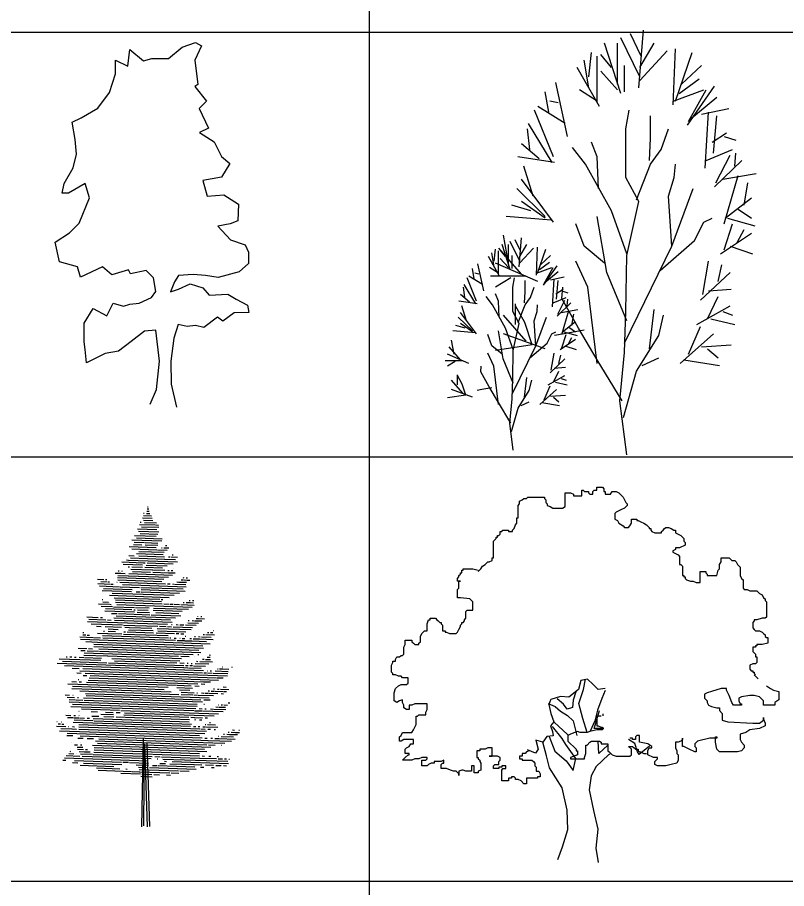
# Model space of a CAD drawing. Extents: x -72339 to 59654, y -38057 to 42097.
# Drawn here: x 42679 to 53545, y -6185 to 6126 of the extents above; entities that cross this region are included whole.
import ezdxf

# ---------------------------------------------------------------- set-up
doc = ezdxf.new("R2010")
doc.units = 0
doc.header["$MEASUREMENT"] = 0
doc.layers.get('0').update_dxf_attribs({"linetype": 'CONTINUOUS'})
doc.styles.add('DIM', font='txt')
doc.styles.get("Standard").update_dxf_attribs({"font": 'TXT', "bigfont": 'HZTXT'})

# ---------------------------------------------------------------- blocks, each defined once
blk = doc.blocks.new('903')
for p, q in [((164, 1681.5), (227.7, 1703.3)), ((255.6, 1687.4), (223.9, 1619.9)), ((227.7, 1703.3), (255.6, 1687.4)), ((-90.8, 1591), (-81.6, 1669.7)), ((-81.6, 1669.7), (-18, 1616.9)), ((99.8, 1627.6), (164, 1681.5)), ((-149.5, 1555.5), (-150, 1620)), ((-150, 1620), (-90.8, 1591)), ((-18, 1616.9), (21.2, 1627)), ((21.2, 1627), (99.8, 1627.6)), ((223.9, 1619.9), (238.4, 1505.1)), ((-178.3, 1466.8), (-149.5, 1555.5)), ((238.4, 1505.1), (224.4, 1495.2)), ((224.4, 1495.2), (278.3, 1426.8)), ((-232.5, 1393.4), (-178.3, 1466.8)), ((278.3, 1426.8), (244.9, 1391.5)), ((-310.7, 1347.8), (-232.5, 1393.4)), ((244.9, 1391.5), (289.1, 1299.2)), ((-354.1, 1327.8), (-310.7, 1347.8)), ((-339.4, 1245.1), (-354.1, 1327.8)), ((289.1, 1299.2), (245.8, 1279.2)), ((245.8, 1279.2), (314.9, 1234.8)), ((-333.3, 1176.4), (-339.4, 1245.1)), ((314.9, 1234.8), (349.1, 1166.3)), ((-348.2, 1111.7), (-333.3, 1176.4)), ((349.1, 1166.3), (388.7, 1132.9)), ((-391.1, 1038.3), (-348.2, 1111.7)), ((388.7, 1132.9), (349.9, 1068)), ((349.9, 1068), (261.6, 1053.3)), ((-400.6, 993.3), (-391.1, 1038.3)), ((-292.9, 1039.1), (-371.1, 993.5)), ((-272.7, 970.4), (-292.9, 1039.1)), ((261.6, 1053.3), (281.8, 979)), ((-371.1, 993.5), (-400.6, 993.3)), ((281.8, 979), (360.4, 985.2)), ((360.4, 985.2), (429.5, 940.8)), ((-320.9, 852.1), (-272.7, 970.4)), ((429.5, 940.8), (425.9, 862.2)), ((425.9, 862.2), (390.9, 847.9)), ((-365.5, 806.9), (-320.9, 852.1)), ((390.9, 847.9), (332.1, 837.6)), ((332.1, 837.6), (391.5, 773.5)), ((-433.9, 762.8), (-365.5, 806.9)), ((-413.5, 668.9), (-433.9, 762.8)), ((391.5, 773.5), (460.5, 750.1)), ((460.5, 750.1), (476.2, 715.2)), ((476.2, 715.2), (476.6, 661.8)), ((-329.1, 645.7), (-413.5, 668.9)), ((476.6, 661.8), (432, 622.2)), ((-314.7, 596.7), (-329.1, 645.7)), ((-211.2, 646.6), (-314.7, 596.7)), ((-167.4, 607.6), (-211.2, 646.6)), ((-88.9, 632.1), (-167.4, 607.6)), ((-78.9, 612.5), (-88.9, 632.1)), ((-4.7, 628.6), (-78.9, 612.5)), ((29.3, 593.7), (-4.7, 628.6)), ((432, 622.2), (334, 596.1)), ((39.6, 530.6), (29.3, 593.7)), ((127.7, 574.9), (109, 527.6)), ((147.2, 604.5), (127.7, 574.9)), ((215.9, 610.6), (147.2, 604.5)), ((274.9, 605.5), (215.9, 610.6)), ((334, 596.1), (274.9, 605.5)), ((109, 527.6), (147.7, 541.3)), ((147.7, 541.3), (202.2, 565.6)), ((202.2, 565.6), (261.3, 546.4)), ((261.3, 546.4), (291.1, 513)), ((-38.6, 475.3), (20.2, 501)), ((20.2, 501), (39.6, 530.6)), ((291.1, 513), (379.5, 517.9)), ((379.5, 517.9), (419, 494.3)), ((419, 494.3), (472.6, 465.2)), ((-189.7, 415.1), (-160.7, 474.3)), ((-160.7, 474.3), (-111.4, 460.7)), ((-111.4, 460.7), (-82, 470.7)), ((-82, 470.7), (-38.6, 475.3)), ((472.6, 465.2), (478.5, 430.2)), ((-297.5, 380.6), (-254.6, 449.7)), ((-254.6, 449.7), (-189.7, 415.1)), ((409.7, 429.6), (355.2, 389.9)), ((478.5, 430.2), (409.7, 429.6)), ((-296.9, 292.1), (-297.5, 380.6)), ((144.8, 374.2), (125.6, 309.5)), ((188.3, 364.7), (144.8, 374.2)), ((331.2, 409.4), (267, 359.7)), ((355.2, 389.9), (331.2, 409.4)), ((-12.3, 343.5), (-76.4, 293.9)), ((41.1, 348.1), (-12.3, 343.5)), ((57.7, 200.9), (41.1, 348.1)), ((227.6, 369.3), (188.3, 364.7)), ((267, 359.7), (227.6, 369.3)), ((-292.4, 257.1), (-296.9, 292.1)), ((-76.4, 293.9), (-135.1, 248.5)), ((125.6, 309.5), (111, 201.3)), ((-286.3, 193.9), (-292.4, 257.1)), ((-135.1, 248.5), (-198.2, 238.2)), ((-198.2, 238.2), (-286.3, 193.9)), ((43.3, 68.8), (57.7, 200.9)), ((111, 201.3), (111.9, 93.2)), ((111.9, 93.2), (138, -14.7)), ((14.3, -0.3), (43.3, 68.8))]:
    blk.add_line(p, q)
at = {"linetype": 'Continuous', "style": 'DIM', "flags": 1}
for tag in ['XVALUE', 'YVALUE']:
    blk.add_attdef(tag, (-78408.2, -66427.3), '', height=0.02, dxfattribs=at)
blk = doc.blocks.new('666')
for points in [[(-218, 3132), (-151, 3947)], [(-201, 3290), (-469, 3842)], [(-184, 3579), (-335, 3895)], [(-469, 3053), (-703, 3763)], [(-519, 3184), (-519, 3763)], [(-201, 3421), (0, 3763)], [(-921, 3290), (-887, 3632)], [(-803, 2921), (-803, 3579)], [(-603, 3421), (-753, 3605)], [(-201, 3237), (184, 3658)], [(268, 2895), (301, 3684)], [(301, 2947), (536, 3632)], [(-921, 3132), (-988, 3526)], [(-419, 3079), (-419, 3447)], [(385, 3184), (670, 3447)], [(-770, 2869), (-1088, 3421)], [(-519, 3105), (-753, 3368)], [(-1222, 2448), (-1390, 3211)], [(352, 3053), (636, 3263)], [(-1490, 2790), (-1540, 3079)], [(-803, 2947), (-1055, 3105)], [(268, 2947), (703, 3105)], [(469, 2605), (854, 3158)], [(485, 2658), (737, 3105)], [(502, 2684), (887, 3000)], [(-1256, 2632), (-1641, 2869)], [(-1356, 2921), (-1473, 2947)], [(670, 2763), (1055, 2842)], [(-1423, 2158), (-1691, 2816)], [(-385, -2053), (-485, -1290), (-419, -605), (-402, -26), (-385, 763), (-218, 1526), (-402, 1868), (-402, 2553), (-352, 2816)], [(-67, 2105), (-50, 2421), (-50, 2737)], [(720, 2000), (770, 2790)], [(837, 2211), (887, 2737)], [(-1440, 2079), (-1775, 2632)], [(-1758, 2263), (-1791, 2553)], [(-251, 1553), (-50, 2053), (100, 2263), (201, 2553)], [(820, 2368), (1021, 2500)], [(-1624, 2132), (-1875, 2342)], [(-787, 1711), (-803, 2158), (-887, 2368)], [(988, 2448), (1155, 2395)], [(-385, 790), (-603, 1395), (-971, 2053), (-1155, 2289)], [(737, 2105), (1105, 2263)], [(-1406, 2079), (-1925, 2158)], [(854, 1737), (1239, 2105)], [(871, 1789), (1072, 2184)], [(1138, 2026), (1155, 2211)], [(-1708, 1605), (-1841, 2026)], [(251, 895), (201, 1605), (285, 1868), (301, 2053)], [(971, 1842), (1440, 1921)], [(988, 1211), (1189, 1895)], [(-1423, 1237), (-1875, 1842)], [(1272, 1474), (1322, 1789)], [(-1540, 1316), (-1942, 1711)], [(-419, -474), (251, 895), (553, 1711)], [(-1540, 1290), (-1875, 1526)], [(1004, 1290), (1373, 1579)], [(-1741, 1395), (-2009, 1474)], [(1189, 1421), (1373, 1290)], [(-1456, 1263), (-2093, 1316)], [(-385, -158), (-670, 526), (-803, 1316)], [(84, 553), (569, 974), (703, 1237), (820, 1290)], [(1038, 1290), (1423, 1184)], [(-703, 658), (-988, 895), (-1105, 1211)], [(988, 842), (1105, 1211)], [(1172, 947), (1272, 1132)], [(-2059, 658), (-2126, 1053)], [(-1889, 830), (-1965, 988)], [(-1906, 606), (-1873, 1014)], [(938, 790), (1373, 1079)], [(-1875, 500), (-2193, 869)], [(-2032, 566), (-2149, 922)], [(-2057, 632), (-2057, 922)], [(-1898, 685), (-2032, 961)], [(-1898, 751), (-1797, 922)], [(-1898, 659), (-1705, 869)], [(-1664, 488), (-1647, 882)], [(1072, 895), (1390, 790)], [(-2183, 474), (-2342, 751)], [(-2258, 606), (-2291, 803)], [(-2258, 685), (-2241, 856)], [(-2199, 501), (-2199, 830)], [(-2099, 751), (-2174, 843)], [(-2007, 580), (-2007, 764)], [(-1647, 514), (-1530, 856)], [(-1605, 632), (-1463, 764)], [(-2408, 264), (-2492, 646)], [(-1641, 395), (-2243, 658)], [(-2057, 593), (-2174, 724)], [(-1622, 566), (-1479, 672)], [(-1563, 343), (-1370, 619)], [(-803, -763), (-937, 316), (-1105, 684)], [(686, 211), (770, 684)], [(904, 395), (954, 632)], [(-2542, 435), (-2567, 580)], [(-2475, 501), (-2534, 514)], [(-2199, 514), (-2325, 593)], [(-1664, 514), (-1446, 593)], [(-1555, 369), (-1429, 593)], [(-1546, 382), (-1354, 540)], [(653, 132), (1072, 526)], [(-2509, 119), (-2643, 448)], [(-2425, 356), (-2618, 474)], [(-1808, 474), (-2143, 474), (-2310, 474)], [(-2026, 448), (-2243, 316)], [(-1990, -1986), (-2040, -1605), (-2007, -1262), (-1998, -973), (-1990, -578), (-1906, -197), (-1998, -26), (-1998, 316), (-1973, 448)], [(-1831, 93), (-1823, 251), (-1823, 409)], [(-1463, 422), (-1270, 461)], [(-1437, 40), (-1412, 435)], [(-1379, 145), (-1354, 409)], [(-2676, 172), (-2693, 316)], [(-2517, 80), (-2685, 356)], [(-1923, -183), (-1823, 67), (-1747, 172), (-1697, 316)], [(-1387, 224), (-1287, 290)], [(-452, -1290), (-803, -710), (-1071, -263), (-1306, 158), (-1289, 316)], [(-1304, 264), (-1220, 238)], [(770, 263), (1088, 289)], [(-2609, 106), (-2735, 211)], [(-1990, -565), (-2099, -262), (-2283, 67), (-2375, 185)], [(-2191, -105), (-2199, 119), (-2241, 224)], [(-1429, 93), (-1245, 172)], [(-1362, -65), (-1262, 132)], [(-1228, 53), (-1220, 145)], [(753, -132), (904, 184)], [(-2501, 80), (-2760, 119)], [(-2651, -157), (-2718, 53)], [(-1959, -211), (-1959, 79)], [(-1724, -500), (-1724, -500), (-1825, -184), (-1959, 53)], [(-1672, -512), (-1697, -157), (-1655, -26), (-1647, 67)], [(-1370, -91), (-1178, 93)], [(-1312, -39), (-1078, 1)], [(-67, -553), (0, 0)], [(603, -211), (1072, 53)], [(-2567, -302), (-2768, -105)], [(-2509, -341), (-2735, -39)], [(-1808, -447), (-2126, -79)], [(-2007, -1197), (-1672, -512), (-1521, -105)], [(-1304, -354), (-1203, -12)], [(-1161, -223), (-1136, -65)], [(-435, -1526), (-251, -868), (67, -368), (134, -79)], [(971, -26), (1105, -79)], [(-2668, -262), (-2802, -223)], [(-2567, -315), (-2735, -197)], [(-1295, -315), (-1111, -170)], [(485, -632), (653, -237)], [(803, -132), (1138, -211)], [(-2526, -328), (-2844, -302)], [(-2149, -631), (-2291, -512), (-2350, -354)], [(-1990, -1039), (-2132, -697), (-2199, -302)], [(-1540, -553), (-2126, -342)], [(-1756, -684), (-1513, -473), (-1446, -341), (-1387, -315)], [(-988, -289), (-1272, -342), (-1406, -368)], [(-1304, -539), (-1245, -354)], [(-1278, -315), (-1086, -368)], [(-1203, -249), (-1111, -315)], [(368, -763), (837, -342)], [(-2827, -631), (-2861, -434)], [(-1329, -565), (-1111, -420)], [(-1211, -486), (-1161, -394)], [(-2735, -710), (-2894, -526)], [(-1724, -500), (-2243, -579)], [(-1262, -512), (-1103, -565)], [(670, -526), (1088, -500)], [(753, -553), (904, -684)], [(-2701, -723), (-2869, -723), (-2953, -723)], [(-2618, -762), (-2919, -631)], [(-2810, -736), (-2919, -802)], [(-2199, -1341), (-2266, -802), (-2350, -618)], [(-1471, -894), (-1262, -697)], [(-1454, -855), (-1412, -618)], [(-1345, -762), (-1320, -644)], [(-167, -789), (67, -684)], [(419, -710), (921, -789)], [(-2023, -1605), (-2199, -1315), (-2333, -1091), (-2450, -881), (-2442, -802)], [(-1412, -828), (-1253, -815)], [(-2777, -1065), (-2777, -920)], [(-2660, -1210), (-2660, -1210), (-2710, -1052), (-2777, -933)], [(-1831, -1236), (-1797, -960)], [(-1496, -1065), (-1262, -933)], [(-1421, -1026), (-1345, -868)], [(-1312, -973), (-1245, -999)], [(-2701, -1183), (-2861, -999)], [(-2291, -1105), (-2434, -1131), (-2501, -1144)], [(-2015, -1723), (-1923, -1394), (-1764, -1144), (-1730, -999)], [(-1555, -1276), (-1471, -1078)], [(-1396, -1026), (-1228, -1065)], [(-2660, -1210), (-2919, -1249)], [(-2567, -1236), (-2861, -1131)], [(-1613, -1341), (-1379, -1131)], [(-1463, -1223), (-1253, -1210)], [(-1881, -1354), (-1764, -1302)], [(-1588, -1315), (-1337, -1354)], [(-1421, -1236), (-1345, -1302)]]:
    blk.add_lwpolyline(points)
at = {"width": 0.8, "flags": 9}
for tag in ['YSIZE', 'XSIZE']:
    blk.add_attdef(tag, (-638, -2102), '', height=0.5, dxfattribs=at)
blk = doc.blocks.new('213')
for p, q in [((-43, 2960), (-21, 2959)), ((-37, 2991), (-29, 2991)), ((-107, 2835), (28, 2830)), ((-96, 2866), (19, 2862)), ((-95, 2898), (-84, 2898)), ((-54, 2897), (-4, 2895)), ((-48, 2928), (-13, 2927)), ((-149, 2741), (71, 2733)), ((-143, 2773), (-128, 2772)), ((-92, 2803), (37, 2798)), ((-81, 2770), (91, 2764)), ((79, 2733), (117, 2732)), ((-180, 2679), (96, 2669)), ((-164, 2646), (123, 2636)), ((-143, 2614), (108, 2605)), ((-123, 2708), (124, 2700)), ((-257, 2522), (163, 2508)), ((-224, 2489), (-80, 2484)), ((-223, 2585), (86, 2574)), ((-191, 2552), (168, 2539)), ((-71, 2484), (109, 2478)), ((-299, 2429), (84, 2415)), ((-258, 2395), (94, 2383)), ((-235, 2458), (-120, 2454)), ((-159, 2360), (199, 2348)), ((-72, 2452), (106, 2446)), ((102, 2383), (240, 2378)), ((161, 2412), (171, 2412)), ((193, 2411), (266, 2409)), ((216, 2442), (237, 2442)), ((-334, 2239), (-306, 2238)), ((-305, 2238), (385, 2214)), ((-302, 2302), (-227, 2299)), ((-280, 2269), (202, 2252)), ((-194, 2330), (183, 2316)), ((-162, 2297), (203, 2284)), ((208, 2252), (359, 2247)), ((261, 2282), (278, 2281)), ((293, 2281), (384, 2278)), ((312, 2312), (326, 2311)), ((-398, 2210), (-96, 2199)), ((-380, 2177), (-108, 2168)), ((-311, 2143), (-293, 2142)), ((-275, 2110), (31, 2099)), ((-258, 2141), (-110, 2136)), ((-89, 2199), (-69, 2198)), ((-76, 2135), (174, 2126)), ((-58, 2166), (242, 2155)), ((-44, 2197), (324, 2184)), ((37, 2099), (206, 2093)), ((328, 2121), (328, 2121)), ((-495, 2054), (-420, 2051)), ((-462, 1989), (191, 1967)), ((-455, 2021), (-309, 2016)), ((-451, 2084), (-436, 2084)), ((-414, 2051), (-352, 2049)), ((-407, 2083), (-394, 2082)), ((-304, 2016), (259, 1996)), ((-302, 2047), (316, 2026)), ((-250, 2077), (4, 2068)), ((36, 2067), (261, 2059)), ((249, 2092), (269, 2091)), ((263, 2059), (355, 2056)), ((295, 2090), (322, 2089)), ((462, 1989), (474, 1988)), ((510, 1987), (527, 1987)), ((-743, 1967), (-654, 1964)), ((-738, 1904), (-560, 1898)), ((-718, 1871), (-433, 1861)), ((-696, 1934), (-609, 1931)), ((-632, 1964), (-612, 1963)), ((-595, 1931), (-573, 1930)), ((-552, 1897), (-523, 1896)), ((-505, 1896), (-502, 1896)), ((-471, 1926), (-464, 1926)), ((-459, 1958), (163, 1936)), ((-428, 1925), (215, 1902)), ((-424, 1861), (-149, 1851)), ((-392, 1892), (507, 1860)), ((-130, 1851), (464, 1830)), ((245, 1901), (281, 1900)), ((317, 1899), (330, 1898)), ((343, 1898), (504, 1892)), ((376, 1928), (406, 1927)), ((411, 1927), (514, 1924)), ((437, 1958), (473, 1957)), ((482, 1956), (521, 1955)), ((526, 1955), (561, 1954)), ((-680, 1806), (-265, 1792)), ((-659, 1837), (-253, 1823)), ((-574, 1739), (268, 1710)), ((-538, 1770), (340, 1739)), ((-200, 1790), (-141, 1788)), ((-128, 1819), (494, 1797)), ((-126, 1787), (415, 1768)), ((-728, 1617), (-577, 1612)), ((-680, 1679), (-671, 1679)), ((-668, 1647), (-588, 1644)), ((-572, 1612), (-552, 1611)), ((-571, 1644), (-570, 1644)), ((-510, 1705), (137, 1683)), ((-492, 1673), (161, 1650)), ((-488, 1641), (171, 1618)), ((-473, 1609), (593, 1571)), ((156, 1682), (181, 1681)), ((195, 1617), (270, 1614)), ((283, 1614), (323, 1613)), ((340, 1612), (415, 1609)), ((432, 1609), (623, 1602)), ((465, 1639), (481, 1639)), ((508, 1638), (566, 1636)), ((550, 1668), (567, 1668)), ((567, 1636), (612, 1634)), ((600, 1666), (619, 1666)), ((-691, 1584), (-534, 1579)), ((-639, 1519), (-222, 1504)), ((-633, 1551), (-258, 1537)), ((-548, 1484), (-465, 1481)), ((-517, 1578), (-220, 1568)), ((-446, 1480), (-6, 1465)), ((-229, 1536), (-211, 1536)), ((-208, 1567), (-12, 1561)), ((-186, 1503), (-10, 1497)), ((-177, 1535), (-28, 1529)), ((41, 1527), (452, 1513)), ((47, 1559), (543, 1541)), ((78, 1494), (403, 1483)), ((598, 1539), (599, 1539)), ((-893, 1433), (-736, 1427)), ((-884, 1369), (246, 1329)), ((-867, 1400), (-624, 1391)), ((-700, 1426), (-672, 1425)), ((-605, 1391), (-551, 1389)), ((-511, 1419), (287, 1391)), ((-504, 1387), (311, 1359)), ((-479, 1450), (359, 1421)), ((16, 1464), (435, 1450)), ((535, 1383), (552, 1382)), ((595, 1381), (620, 1380)), ((629, 1379), (728, 1376)), ((650, 1410), (678, 1409)), ((671, 1442), (671, 1441)), ((684, 1409), (769, 1406)), ((718, 1440), (728, 1439)), ((-833, 1335), (-390, 1320)), ((-757, 1301), (-691, 1298)), ((-689, 1235), (-689, 1235)), ((-660, 1234), (-646, 1233)), ((-638, 1297), (-406, 1288)), ((-595, 1232), (-489, 1228)), ((-594, 1263), (-451, 1258)), ((-379, 1319), (110, 1302)), ((-357, 1287), (-299, 1285)), ((-308, 1253), (42, 1241)), ((-294, 1285), (24, 1273)), ((98, 1271), (577, 1254)), ((109, 1239), (502, 1225)), ((131, 1301), (226, 1298)), ((247, 1297), (303, 1295)), ((301, 1327), (309, 1327)), ((324, 1295), (596, 1285)), ((365, 1325), (395, 1324)), ((418, 1323), (475, 1321)), ((497, 1320), (651, 1315)), ((509, 1352), (510, 1352)), ((530, 1351), (683, 1346)), ((894, 1243), (898, 1243)), ((-992, 1150), (-806, 1144)), ((-985, 1118), (849, 1054)), ((-953, 1180), (-907, 1179)), ((-952, 1212), (-937, 1212)), ((-888, 1178), (-858, 1177)), ((-794, 1143), (-703, 1140)), ((-742, 1205), (-602, 1200)), ((-672, 1171), (257, 1138)), ((-671, 1139), (357, 1103)), ((-596, 1200), (-400, 1193)), ((-378, 1192), (252, 1170)), ((-371, 1224), (-348, 1223)), ((-326, 1222), (45, 1209)), ((83, 1208), (346, 1199)), ((277, 1138), (294, 1137)), ((341, 1135), (365, 1134)), ((366, 1198), (404, 1197)), ((418, 1133), (425, 1132)), ((435, 1196), (475, 1194)), ((454, 1131), (492, 1130)), ((496, 1162), (502, 1161)), ((562, 1128), (585, 1127)), ((606, 1126), (698, 1123)), ((626, 1157), (641, 1157)), ((681, 1155), (705, 1154)), ((699, 1123), (892, 1116)), ((725, 1154), (863, 1149)), ((751, 1185), (766, 1184)), ((787, 1183), (911, 1179)), ((812, 1214), (827, 1214)), ((851, 1213), (887, 1212)), ((-1018, 992), (-894, 988)), ((-907, 1084), (-746, 1078)), ((-870, 987), (-817, 985)), ((-797, 1016), (688, 964)), ((-795, 1048), (752, 994)), ((-742, 1078), (743, 1026)), ((380, 1102), (483, 1099)), ((492, 1098), (529, 1097)), ((533, 1097), (584, 1095)), ((587, 1095), (796, 1088)), ((-1189, 871), (-1174, 870)), ((-1136, 869), (-1108, 868)), ((-1071, 867), (-1046, 866)), ((-1002, 864), (-937, 862)), ((-980, 959), (-916, 957)), ((-937, 894), (-603, 882)), ((-931, 926), (402, 879)), ((-929, 862), (-686, 853)), ((-891, 956), (-730, 950)), ((-724, 982), (716, 932)), ((-718, 950), (607, 904)), ((-596, 882), (444, 846)), ((433, 878), (550, 874)), ((632, 871), (633, 871)), ((673, 901), (688, 901)), ((807, 865), (849, 863)), ((832, 896), (850, 895)), ((-1313, 780), (469, 718)), ((-1285, 843), (-695, 822)), ((-1238, 809), (-610, 787)), ((-1211, 745), (752, 676)), ((-588, 786), (474, 749)), ((-543, 848), (420, 815)), ((-504, 815), (378, 785)), ((419, 783), (479, 781)), ((499, 749), (535, 747)), ((522, 779), (536, 779)), ((560, 746), (597, 745)), ((580, 777), (594, 777)), ((614, 744), (783, 739)), ((634, 776), (827, 769)), ((653, 807), (673, 806)), ((702, 805), (881, 799)), ((738, 835), (763, 835)), ((783, 834), (852, 832)), ((-1103, 709), (-1005, 706)), ((-1037, 643), (-974, 641)), ((-994, 674), (1091, 601)), ((-952, 704), (741, 645)), ((-917, 639), (936, 574)), ((476, 718), (534, 716)), ((540, 715), (721, 709)), ((758, 644), (796, 643)), ((811, 674), (813, 674)), ((811, 642), (874, 640)), ((849, 673), (865, 672)), ((890, 640), (1098, 632)), ((920, 670), (1104, 664)), ((950, 701), (960, 701)), ((979, 700), (1021, 699)), ((1017, 730), (1022, 730)), ((1026, 698), (1109, 695)), ((1150, 726), (1158, 725)), ((-1106, 519), (-1042, 516)), ((-1016, 547), (-1007, 547)), ((-1001, 515), (-968, 514)), ((-945, 608), (-895, 607)), ((-900, 511), (374, 467)), ((-876, 542), (674, 488)), ((-862, 574), (752, 517)), ((-849, 605), (966, 542)), ((756, 517), (851, 514)), ((948, 574), (1031, 571)), ((-1163, 489), (252, 439)), ((-1108, 423), (296, 374)), ((-1098, 455), (196, 410)), ((-992, 388), (403, 339)), ((376, 435), (598, 427)), ((383, 467), (579, 460)), ((413, 402), (560, 397)), ((633, 458), (693, 456)), ((721, 487), (771, 485)), ((819, 388), (837, 387)), ((864, 386), (907, 385)), ((897, 417), (908, 416)), ((920, 384), (1030, 380)), ((953, 415), (977, 414)), ((992, 414), (1111, 409)), ((1029, 444), (1076, 442)), ((1041, 380), (1077, 379)), ((-1201, 331), (-1139, 329)), ((-1174, 299), (-1071, 295)), ((-1146, 266), (-1056, 263)), ((-1091, 327), (-1086, 327)), ((-1045, 262), (-949, 259)), ((-1025, 293), (-1012, 293)), ((-940, 290), (741, 232)), ((-932, 258), (666, 203)), ((-914, 353), (832, 292)), ((-902, 321), (714, 264)), ((440, 369), (621, 363)), ((440, 338), (603, 332)), ((616, 331), (670, 329)), ((659, 362), (671, 361)), ((678, 329), (896, 322)), ((725, 359), (759, 358)), ((760, 263), (847, 260)), ((771, 358), (825, 356)), ((832, 356), (955, 351)), ((1004, 350), (1035, 349)), ((-1146, 234), (666, 171)), ((-1122, 170), (622, 109)), ((-1096, 201), (644, 140)), ((-969, 133), (-431, 114)), ((692, 138), (735, 137)), ((760, 199), (768, 199)), ((770, 135), (792, 135)), ((851, 133), (889, 131)), ((901, 131), (1071, 125)), ((930, 162), (965, 160)), ((959, 192), (966, 192)), ((977, 160), (1064, 157)), ((1002, 191), (1022, 190)), ((1040, 189), (1094, 188)), ((1101, 219), (1124, 218)), ((-1193, 45), (-1119, 42)), ((-1166, 12), (-1088, 10)), ((-1151, 75), (-1150, 75)), ((-1079, 9), (-1009, 7)), ((-1078, 41), (-1056, 40)), ((-1010, 39), (-1001, 38)), ((-1009, 102), (-1003, 102)), ((-998, 6), (-927, 4)), ((-890, 3), (-856, 2)), ((-835, 96), (-745, 93)), ((-825, 32), (-723, 29)), ((-695, 59), (-520, 53)), ((-656, 26), (-511, 21)), ((-630, 89), (-521, 85)), ((-481, 84), (-422, 82)), ((-480, 20), (556, -16)), ((-413, 113), (966, 65)), ((-370, 48), (546, 16)), ((-362, 80), (902, 35)), ((574, 15), (622, 13)), ((625, 13), (740, 9)), ((632, 108), (729, 105)), ((737, 105), (1030, 95)), ((775, 8), (812, 7)), ((-1322, -109), (-1191, -114)), ((-1320, -46), (-1314, -46)), ((-1300, -78), (-1269, -79)), ((-1257, -48), (-1252, -48)), ((-1248, -80), (-1222, -81)), ((-1159, -115), (-1152, -115)), ((-1097, -117), (-1070, -118)), ((-1089, -54), (570, -112)), ((-1072, -23), (-806, -32)), ((-1008, -120), (795, -183)), ((-1007, -89), (700, -148)), ((-807, 0), (551, -48)), ((-789, -33), (585, -81)), ((610, -113), (645, -114)), ((627, -18), (641, -19)), ((678, -116), (701, -116)), ((695, -21), (728, -22)), ((746, -118), (778, -119)), ((776, -87), (785, -88)), ((786, -119), (954, -125)), ((812, -88), (922, -92)), ((838, -58), (853, -58)), ((-1282, -174), (695, -243)), ((-1264, -143), (-1105, -149)), ((-1178, -241), (-1094, -244)), ((-1172, -210), (734, -276)), ((-1103, -149), (-1039, -151)), ((-1009, -152), (772, -214)), ((717, -149), (777, -151)), ((815, -152), (852, -153)), ((906, -155), (925, -156)), ((1038, -223), (1050, -224)), ((1081, -225), (1121, -226)), ((1100, -194), (1116, -194)), ((1122, -226), (1232, -230)), ((1142, -195), (1205, -198)), ((1162, -164), (1192, -165)), ((1212, -198), (1263, -200)), ((1251, -167), (1264, -168)), ((-1109, -339), (-1108, -339)), ((-1020, -279), (-946, -281)), ((-991, -248), (714, -307)), ((-979, -344), (-979, -344)), ((-889, -283), (-801, -286)), ((-773, -319), (800, -374)), ((-743, -352), (857, -408)), ((-726, -289), (886, -345)), ((-119, -1534), (-96, -286)), ((-89, -1519), (-81, -361)), ((-81, -361), (-44, -1534)), ((-47, -356), (-9, -1529)), ((714, -307), (817, -311)), ((771, -278), (806, -279)), ((818, -311), (1150, -323)), ((856, -281), (879, -281)), ((897, -346), (1057, -351)), ((912, -283), (969, -285)), ((967, -253), (970, -253)), ((972, -285), (1201, -293)), ((1005, -254), (1177, -260)), ((-1134, -465), (-1125, -466)), ((-1071, -372), (-1025, -374)), ((-1032, -405), (-953, -408)), ((-1026, -437), (-940, -440)), ((-1004, -470), (-927, -473)), ((-986, -375), (-966, -376)), ((-925, -473), (-850, -475)), ((-914, -441), (-884, -442)), ((-816, -381), (766, -436)), ((-796, -477), (30, -506)), ((-792, -414), (801, -469)), ((-789, -446), (697, -498)), ((825, -375), (916, -378)), ((1004, -381), (1010, -381)), ((-1235, -589), (-1192, -590)), ((-1210, -558), (-945, -567)), ((-1185, -527), (-992, -534)), ((-1147, -497), (-1080, -499)), ((-1071, -595), (-403, -618)), ((-1040, -500), (-1039, -500)), ((-982, -502), (-815, -508)), ((-959, -535), (14, -569)), ((-937, -568), (-33, -599)), ((-804, -509), (29, -538)), ((37, -506), (696, -529)), ((67, -539), (142, -542)), ((98, -572), (109, -572)), ((158, -542), (695, -561)), ((181, -575), (1097, -607)), ((204, -607), (229, -608)), ((311, -611), (1107, -639)), ((704, -561), (937, -569)), ((736, -531), (766, -532)), ((827, -534), (856, -535)), ((945, -538), (964, -539)), ((959, -570), (1024, -572)), ((1051, -573), (1080, -574)), ((1112, -576), (1121, -576)), ((-1097, -626), (-1023, -628)), ((-989, -661), (-511, -678)), ((-940, -631), (-400, -650)), ((-756, -701), (-430, -712)), ((-736, -733), (-263, -750)), ((-385, -619), (-308, -621)), ((-343, -715), (-327, -716)), ((-293, -622), (-23, -631)), ((-197, -657), (-24, -663)), ((-163, -690), (-30, -695)), ((-156, -722), (399, -741)), ((-8, -695), (648, -718)), ((35, -665), (97, -667)), ((113, -668), (633, -686)), ((136, -637), (217, -640)), ((276, -642), (618, -654)), ((623, -654), (728, -657)), ((713, -689), (756, -690)), ((782, -659), (894, -663)), ((868, -694), (902, -695)), ((930, -665), (1001, -667)), ((1038, -668), (1077, -670)), ((-416, -776), (-138, -786)), ((-256, -750), (-152, -754)), ((-148, -754), (277, -769)), ((-132, -818), (27, -824)), ((-120, -787), (22, -792)), ((54, -793), (133, -796)), ((229, -799), (286, -801)), ((299, -770), (407, -773)), ((418, -742), (551, -747))]:
    blk.add_line(p, q)
at = {"width": 0.8, "flags": 9}
for tag in ['YSIZE', 'XSIZE']:
    blk.add_attdef(tag, (-61, -1525), '', height=0.5, dxfattribs=at)
blk = doc.blocks.new('132')
for p, q in [((294, 2697), (294, 2738)), ((294, 2738), (371, 2738)), ((371, 2738), (392, 2717)), ((392, 2717), (392, 2679)), ((-700, 2581), (-680, 2601)), ((-680, 2601), (-448, 2601)), ((-448, 2601), (-448, 2581)), ((-154, 2465), (-154, 2658)), ((-154, 2658), (-77, 2658)), ((-77, 2658), (-38, 2640)), ((-38, 2640), (-38, 2619)), ((-38, 2619), (80, 2619)), ((80, 2619), (80, 2697)), ((80, 2697), (98, 2697)), ((98, 2697), (119, 2679)), ((119, 2679), (175, 2679)), ((175, 2679), (175, 2658)), ((175, 2658), (196, 2640)), ((196, 2640), (235, 2640)), ((235, 2679), (255, 2697)), ((235, 2640), (235, 2679)), ((255, 2697), (294, 2697)), ((392, 2679), (410, 2679)), ((410, 2679), (410, 2640)), ((410, 2640), (487, 2640)), ((487, 2640), (508, 2679)), ((508, 2679), (567, 2679)), ((567, 2679), (605, 2658)), ((605, 2658), (624, 2640)), ((624, 2640), (665, 2601)), ((665, 2601), (683, 2560)), ((-816, 2483), (-798, 2504)), ((-816, 2308), (-816, 2483)), ((-798, 2542), (-760, 2560)), ((-798, 2504), (-798, 2542)), ((-760, 2560), (-739, 2581)), ((-739, 2581), (-700, 2581)), ((-448, 2581), (-427, 2560)), ((-427, 2560), (-427, 2522)), ((-427, 2522), (-407, 2504)), ((-407, 2504), (-407, 2483)), ((-407, 2483), (-368, 2465)), ((-368, 2465), (-329, 2444)), ((-193, 2444), (-154, 2465)), ((683, 2560), (703, 2522)), ((721, 2483), (683, 2444)), ((703, 2522), (721, 2504)), ((721, 2504), (721, 2483)), ((-329, 2444), (-193, 2444)), ((567, 2385), (546, 2367)), ((546, 2367), (546, 2290)), ((644, 2424), (567, 2385)), ((683, 2444), (644, 2424)), ((-855, 2210), (-837, 2231)), ((-837, 2231), (-837, 2308)), ((-837, 2308), (-816, 2308)), ((546, 2290), (585, 2269)), ((585, 2269), (605, 2231)), ((605, 2231), (665, 2192)), ((760, 2192), (781, 2231)), ((781, 2231), (781, 2290)), ((781, 2290), (858, 2290)), ((858, 2290), (858, 2269)), ((858, 2269), (878, 2269)), ((878, 2269), (917, 2249)), ((917, 2249), (956, 2231)), ((956, 2231), (994, 2210)), ((-1071, 2074), (-1071, 2112)), ((-1071, 2112), (-1051, 2112)), ((-1051, 2112), (-1033, 2133)), ((-1033, 2133), (-953, 2133)), ((-953, 2133), (-953, 2112)), ((-953, 2112), (-896, 2112)), ((-896, 2133), (-875, 2154)), ((-896, 2112), (-896, 2133)), ((-875, 2154), (-855, 2210)), ((665, 2192), (683, 2172)), ((683, 2172), (742, 2172)), ((742, 2172), (760, 2192)), ((994, 2210), (1033, 2172)), ((1033, 2172), (1033, 2154)), ((1033, 2154), (1054, 2154)), ((1054, 2154), (1054, 2133)), ((1054, 2133), (1072, 2112)), ((1072, 2112), (1113, 2094)), ((1113, 2094), (1208, 2094)), ((1208, 2112), (1229, 2133)), ((1208, 2094), (1208, 2112)), ((1229, 2133), (1247, 2154)), ((1247, 2154), (1267, 2172)), ((1267, 2172), (1306, 2172)), ((1306, 2172), (1345, 2154)), ((1345, 2154), (1383, 2133)), ((1383, 2133), (1404, 2133)), ((1404, 2133), (1404, 2094)), ((1404, 2094), (1443, 2074)), ((-1166, 1976), (-1128, 2017)), ((-1166, 1744), (-1166, 1976)), ((-1128, 2017), (-1128, 2035)), ((-1128, 2035), (-1110, 2035)), ((-1110, 2035), (-1110, 2056)), ((-1110, 2056), (-1089, 2056)), ((-1089, 2056), (-1071, 2074)), ((1443, 2074), (1481, 2056)), ((1481, 2056), (1520, 2017)), ((1520, 2017), (1520, 1976)), ((1520, 1976), (1540, 1958)), ((1404, 1860), (1365, 1840)), ((1463, 1881), (1404, 1881)), ((1404, 1881), (1404, 1860)), ((1540, 1919), (1463, 1881)), ((1540, 1958), (1540, 1919)), ((-1187, 1706), (-1187, 1744)), ((-1187, 1744), (-1166, 1744)), ((1365, 1840), (1365, 1822)), ((1365, 1822), (1404, 1801)), ((1404, 1801), (1443, 1783)), ((1443, 1783), (1463, 1762)), ((1463, 1762), (1463, 1647)), ((2048, 1685), (2048, 1744)), ((2048, 1744), (2164, 1744)), ((2164, 1744), (2202, 1706)), ((-1344, 1587), (-1324, 1626)), ((-1324, 1626), (-1285, 1647)), ((-1285, 1647), (-1264, 1665)), ((-1264, 1665), (-1246, 1685)), ((-1246, 1685), (-1226, 1685)), ((-1226, 1685), (-1187, 1706)), ((1463, 1647), (1481, 1647)), ((1481, 1647), (1502, 1626)), ((1502, 1626), (1502, 1490)), ((2027, 1647), (2048, 1685)), ((2027, 1587), (2027, 1647)), ((2202, 1706), (2241, 1706)), ((2241, 1706), (2261, 1685)), ((2261, 1685), (2280, 1647)), ((2280, 1647), (2318, 1608)), ((2318, 1608), (2318, 1490)), ((-1656, 1490), (-1635, 1510)), ((-1656, 1472), (-1656, 1490)), ((-1635, 1510), (-1635, 1528)), ((-1635, 1528), (-1615, 1528)), ((-1615, 1528), (-1615, 1569)), ((-1615, 1569), (-1597, 1569)), ((-1597, 1569), (-1597, 1587)), ((-1597, 1587), (-1460, 1587)), ((-1460, 1587), (-1383, 1569)), ((-1383, 1549), (-1344, 1587)), ((1502, 1490), (1520, 1490)), ((1520, 1490), (1520, 1472)), ((1754, 1392), (1754, 1549)), ((1754, 1549), (1831, 1549)), ((1831, 1549), (1831, 1528)), ((1831, 1528), (1852, 1510)), ((1852, 1510), (1852, 1490)), ((1852, 1490), (1989, 1490)), ((1989, 1490), (2007, 1569)), ((2007, 1569), (2027, 1587)), ((2318, 1490), (2339, 1451)), ((-1674, 1451), (-1656, 1472)), ((-1674, 1412), (-1674, 1451)), ((-1635, 1412), (-1674, 1412)), ((-1656, 1315), (-1656, 1412)), ((-1656, 1412), (-1635, 1412)), ((1520, 1472), (1540, 1472)), ((1540, 1472), (1540, 1451)), ((1540, 1451), (1558, 1433)), ((1558, 1433), (1618, 1412)), ((1618, 1412), (1656, 1412)), ((1656, 1412), (1695, 1392)), ((1695, 1392), (1754, 1392)), ((2339, 1451), (2359, 1433)), ((2359, 1433), (2359, 1315)), ((-1674, 1296), (-1656, 1315)), ((-1674, 1178), (-1674, 1296)), ((2359, 1315), (2377, 1296)), ((2377, 1296), (2416, 1296)), ((2416, 1296), (2455, 1276)), ((2455, 1276), (2553, 1276)), ((2553, 1276), (2591, 1237)), ((2591, 1237), (2630, 1217)), ((-1635, 1178), (-1674, 1178)), ((-1499, 1160), (-1635, 1178)), ((-1460, 1121), (-1499, 1160)), ((-1460, 1003), (-1460, 1121)), ((2630, 1217), (2650, 1178)), ((2650, 1178), (2671, 1160)), ((2671, 1160), (2671, 1140)), ((2671, 1140), (2689, 1121)), ((2689, 1121), (2689, 905)), ((-1558, 985), (-1537, 1003)), ((-1558, 887), (-1558, 985)), ((-1537, 1003), (-1460, 1003)), ((-2104, 807), (-2083, 867)), ((-2083, 867), (-2063, 867)), ((-2063, 867), (-2063, 887)), ((-2063, 887), (-1985, 887)), ((-1985, 887), (-1967, 867)), ((-1967, 867), (-1947, 849)), ((-1576, 867), (-1558, 887)), ((-1576, 849), (-1576, 867)), ((2553, 867), (2514, 867)), ((2514, 867), (2514, 849)), ((2630, 887), (2553, 867)), ((2671, 887), (2630, 887)), ((2689, 905), (2671, 887)), ((-2104, 712), (-2104, 807)), ((-1947, 849), (-1926, 828)), ((-1926, 828), (-1908, 828)), ((-1908, 828), (-1908, 807)), ((-1908, 807), (-1888, 789)), ((-1888, 789), (-1888, 712)), ((-1656, 730), (-1635, 769)), ((-1635, 789), (-1615, 807)), ((-1635, 769), (-1635, 789)), ((-1615, 807), (-1615, 828)), ((-1615, 828), (-1597, 828)), ((-1597, 828), (-1576, 849)), ((2514, 849), (2496, 828)), ((2496, 828), (2496, 751)), ((2496, 751), (2514, 730)), ((-2199, 632), (-2181, 671)), ((-2199, 555), (-2199, 632)), ((-2181, 671), (-2161, 692)), ((-2161, 692), (-2143, 712)), ((-2143, 712), (-2104, 712)), ((-1888, 712), (-1849, 712)), ((-1849, 712), (-1849, 692)), ((-1849, 692), (-1831, 692)), ((-1831, 692), (-1790, 671)), ((-1790, 671), (-1694, 671)), ((-1694, 671), (-1674, 692)), ((-1674, 692), (-1656, 730)), ((2514, 730), (2534, 712)), ((2534, 712), (2591, 712)), ((2591, 712), (2630, 692)), ((2630, 692), (2650, 671)), ((2650, 671), (2671, 653)), ((2671, 653), (2671, 632)), ((2671, 632), (2689, 614)), ((-2434, 478), (-2416, 517)), ((-2416, 517), (-2416, 576)), ((-2416, 576), (-2318, 576)), ((-2318, 576), (-2318, 555)), ((-2318, 555), (-2297, 537)), ((-2297, 537), (-2279, 517)), ((-2279, 517), (-2220, 517)), ((-2220, 537), (-2199, 555)), ((-2220, 517), (-2220, 537)), ((2553, 496), (2534, 496)), ((2534, 496), (2534, 478)), ((2630, 517), (2553, 517)), ((2553, 517), (2553, 496)), ((2710, 537), (2630, 517)), ((2689, 614), (2710, 614)), ((2710, 614), (2710, 537)), ((-2454, 360), (-2434, 380)), ((-2434, 380), (-2434, 478)), ((2534, 478), (2496, 478)), ((2496, 478), (2496, 419)), ((2496, 419), (2534, 380)), ((2534, 380), (2534, 342)), ((-2609, 223), (-2591, 264)), ((-2591, 264), (-2591, 282)), ((-2591, 282), (-2549, 282)), ((-2549, 303), (-2531, 342)), ((-2549, 282), (-2549, 303)), ((-2531, 342), (-2493, 342)), ((-2493, 342), (-2472, 360)), ((-2472, 360), (-2454, 360)), ((2534, 342), (2553, 342)), ((2553, 264), (2534, 244)), ((2553, 342), (2553, 264)), ((-2609, 128), (-2609, 223)), ((-2591, 107), (-2609, 128)), ((2496, 244), (2455, 223)), ((2455, 223), (2455, 167)), ((2455, 167), (2475, 146)), ((2475, 146), (2496, 146)), ((2534, 244), (2496, 244)), ((2496, 146), (2496, 128)), ((2496, 128), (2514, 128)), ((2514, 128), (2514, 107)), ((-2591, 87), (-2591, 107)), ((-2549, 87), (-2591, 87)), ((-2511, 69), (-2549, 87)), ((-2472, 69), (-2511, 69)), ((-2454, 48), (-2472, 69)), ((-2374, 48), (-2454, 48)), ((-2374, -29), (-2374, 48)), ((65, 8), (35, -119)), ((163, 28), (65, 8)), ((105, -118), (132, 28)), ((242, -50), (163, 28)), ((2514, 107), (2534, 87)), ((2514, 87), (2534, 69)), ((2534, 69), (2573, 30)), ((-2570, -165), (-2549, -106)), ((-2549, -106), (-2511, -68)), ((-2511, -68), (-2472, -47)), ((-2472, -47), (-2395, -47)), ((-2395, -47), (-2374, -29)), ((35, -119), (-102, -229)), ((37, -315), (105, -118)), ((313, -117), (242, -50)), ((411, -107), (313, -117)), ((2048, -106), (1911, -145)), ((2125, -106), (2048, -106)), ((2125, -127), (2125, -106)), ((2689, -68), (2748, -106)), ((2748, -106), (2787, -127)), ((-2570, -281), (-2570, -165)), ((-220, -219), (-357, -259)), ((-102, -229), (-220, -219)), ((-4, -150), (-42, -268)), ((362, -245), (304, -411)), ((412, -135), (362, -245)), ((1852, -165), (1813, -183)), ((1813, -183), (1813, -243)), ((1813, -243), (1852, -281)), ((1911, -145), (1852, -165)), ((2164, -204), (2125, -127)), ((2202, -302), (2164, -204)), ((2339, -225), (2300, -243)), ((2300, -243), (2300, -281)), ((2455, -204), (2339, -225)), ((2514, -204), (2455, -204)), ((2591, -225), (2514, -204)), ((2650, -281), (2591, -225)), ((2787, -127), (2864, -145)), ((2864, -145), (2864, -263)), ((-2531, -302), (-2570, -281)), ((-2493, -281), (-2531, -302)), ((-2454, -263), (-2493, -281)), ((-2454, -302), (-2454, -263)), ((-2434, -340), (-2454, -302)), ((-2434, -379), (-2434, -340)), ((-2318, -340), (-2356, -340)), ((-2356, -340), (-2356, -400)), ((-2279, -320), (-2318, -340)), ((-2104, -320), (-2279, -320)), ((-2104, -400), (-2104, -320)), ((-396, -319), (-297, -357)), ((-365, -279), (-384, -330)), ((-384, -330), (-355, -456)), ((-357, -259), (-365, -279)), ((-297, -357), (-218, -427)), ((-179, -328), (-267, -250)), ((-128, -395), (-179, -328)), ((-42, -268), (-50, -375)), ((97, -531), (37, -315)), ((1852, -281), (1852, -302)), ((1852, -302), (1870, -340)), ((1870, -340), (1911, -361)), ((1911, -361), (1989, -379)), ((2223, -340), (2202, -302)), ((2339, -340), (2223, -340)), ((2300, -281), (2318, -320)), ((2318, -320), (2339, -320)), ((2339, -320), (2339, -340)), ((2650, -340), (2650, -281)), ((2807, -340), (2650, -340)), ((2864, -263), (2807, -302)), ((2807, -302), (2807, -340)), ((-2395, -400), (-2434, -379)), ((-2356, -400), (-2395, -400)), ((-2238, -495), (-2220, -477)), ((-2220, -477), (-2122, -477)), ((-2122, -438), (-2104, -400)), ((-2122, -477), (-2122, -438)), ((-355, -456), (-315, -574)), ((-218, -427), (-119, -485)), ((-50, -375), (-128, -395)), ((-119, -485), (-40, -563)), ((255, -672), (332, -418)), ((304, -411), (266, -561)), ((383, -489), (383, -461)), ((1989, -379), (2027, -379)), ((2027, -379), (2027, -418)), ((2027, -418), (2066, -456)), ((2066, -456), (2066, -554)), ((-2279, -652), (-2258, -613)), ((-2258, -613), (-2258, -495)), ((-2258, -495), (-2238, -495)), ((-315, -574), (-362, -633)), ((-125, -752), (-304, -585)), ((-40, -563), (12, -770)), ((155, -729), (97, -531)), ((266, -561), (199, -710)), ((353, -495), (294, -495)), ((294, -495), (294, -631)), ((2066, -554), (2143, -575)), ((2143, -575), (2496, -593)), ((2496, -593), (2591, -593)), ((2591, -593), (2650, -554)), ((2650, -554), (2650, -515)), ((2650, -515), (2650, -536)), ((2650, -536), (2671, -593)), ((2671, -593), (2671, -631)), ((-2472, -768), (-2454, -729)), ((-2454, -729), (-2318, -729)), ((-2318, -729), (-2297, -690)), ((-2297, -690), (-2279, -652)), ((-362, -633), (-334, -711)), ((-195, -811), (-334, -644)), ((-334, -711), (-322, -773)), ((-18, -729), (-77, -750)), ((21, -711), (-18, -729)), ((59, -729), (21, -711)), ((157, -729), (59, -729)), ((196, -711), (157, -729)), ((294, -690), (196, -711)), ((392, -672), (255, -672)), ((294, -631), (312, -631)), ((371, -690), (294, -690)), ((312, -631), (353, -652)), ((353, -652), (371, -652)), ((371, -652), (371, -690)), ((2398, -729), (2318, -750)), ((2455, -690), (2398, -729)), ((2591, -672), (2455, -690)), ((2671, -631), (2591, -672)), ((-2493, -788), (-2472, -768)), ((-2493, -847), (-2493, -788)), ((-2472, -847), (-2493, -847)), ((-2434, -827), (-2472, -847)), ((-2297, -827), (-2434, -827)), ((-2297, -886), (-2297, -827)), ((-470, -861), (-569, -834)), ((-569, -834), (-537, -960)), ((-412, -782), (-470, -861)), ((-418, -1057), (-470, -861)), ((-322, -773), (-412, -782)), ((-381, -782), (-301, -989)), ((-144, -898), (-195, -811)), ((-110, -765), (-125, -752)), ((-77, -750), (-116, -768)), ((-116, -768), (-116, -847)), ((-116, -847), (0, -963)), ((196, -865), (217, -847)), ((217, -847), (332, -847)), ((320, -1023), (310, -847)), ((332, -847), (353, -865)), ((830, -882), (740, -824)), ((799, -809), (760, -809)), ((799, -827), (799, -809)), ((840, -827), (799, -827)), ((858, -768), (840, -788)), ((840, -788), (840, -827)), ((897, -768), (858, -768)), ((897, -865), (897, -768)), ((1481, -847), (1443, -865)), ((1502, -827), (1481, -847)), ((1502, -925), (1502, -809)), ((1502, -809), (1502, -827)), ((1716, -847), (1677, -886)), ((1891, -809), (1716, -847)), ((1989, -809), (1891, -809)), ((1968, -865), (1968, -788)), ((1968, -788), (1989, -788)), ((1989, -788), (1989, -809)), ((2318, -750), (2318, -827)), ((2318, -827), (2339, -865)), ((-2416, -963), (-2395, -945)), ((-2416, -1022), (-2416, -963)), ((-2395, -945), (-2356, -925)), ((-2356, -925), (-2336, -886)), ((-2336, -886), (-2297, -886)), ((-1362, -984), (-1401, -984)), ((-1401, -984), (-1401, -1079)), ((-1285, -963), (-1362, -963)), ((-1362, -963), (-1362, -984)), ((-1246, -945), (-1285, -963)), ((-1187, -945), (-1246, -945)), ((-1187, -1061), (-1187, -945)), ((-662, -984), (-700, -1002)), ((-575, -1019), (-685, -972)), ((-537, -960), (-575, -1019)), ((-5, -1093), (-144, -898)), ((0, -963), (0, -984)), ((0, -984), (21, -984)), ((21, -984), (21, -1040)), ((137, -1022), (137, -904)), ((137, -904), (157, -904)), ((157, -904), (196, -865)), ((448, -907), (320, -1023)), ((353, -865), (353, -886)), ((353, -886), (448, -886)), ((448, -886), (448, -984)), ((448, -984), (469, -1002)), ((781, -963), (742, -925)), ((742, -925), (799, -925)), ((781, -1040), (781, -963)), ((799, -925), (819, -945)), ((819, -945), (840, -963)), ((870, -999), (830, -882)), ((840, -963), (878, -963)), ((878, -963), (878, -984)), ((878, -984), (897, -1002)), ((1035, -920), (890, -1039)), ((1015, -886), (897, -865)), ((1072, -925), (1015, -886)), ((1015, -984), (1033, -945)), ((1015, -1040), (1015, -984)), ((1033, -945), (1072, -945)), ((1072, -945), (1072, -925)), ((1443, -865), (1404, -865)), ((1404, -865), (1404, -945)), ((1404, -945), (1424, -984)), ((1424, -984), (1424, -1022)), ((1520, -925), (1502, -925)), ((1600, -963), (1520, -925)), ((1677, -1002), (1600, -963)), ((1677, -886), (1677, -925)), ((1677, -925), (1695, -945)), ((1695, -945), (1695, -1002)), ((1989, -963), (1968, -865)), ((2027, -1002), (1989, -963)), ((2339, -984), (2280, -1002)), ((2339, -865), (2377, -904)), ((2377, -945), (2339, -984)), ((2377, -904), (2377, -945)), ((-2454, -1120), (-2434, -1100)), ((-2434, -1100), (-2416, -1079)), ((-2356, -1022), (-2416, -1022)), ((-2416, -1079), (-2374, -1040)), ((-2374, -1040), (-2356, -1040)), ((-2356, -1040), (-2356, -1022)), ((-2279, -1100), (-2318, -1120)), ((-2220, -1100), (-2279, -1100)), ((-2181, -1079), (-2220, -1100)), ((-2104, -1079), (-2181, -1079)), ((-2122, -1120), (-2104, -1100)), ((-2104, -1100), (-2104, -1079)), ((-1401, -1079), (-1383, -1079)), ((-1383, -1079), (-1383, -1100)), ((-1383, -1100), (-1362, -1120)), ((-1110, -1061), (-1226, -1061)), ((-1226, -1061), (-1187, -1061)), ((-1071, -1079), (-1110, -1061)), ((-1071, -1120), (-1071, -1079)), ((-760, -1061), (-798, -1061)), ((-798, -1061), (-798, -1100)), ((-798, -1100), (-760, -1100)), ((-718, -1022), (-760, -1022)), ((-760, -1022), (-760, -1061)), ((-760, -1100), (-760, -1120)), ((-700, -1002), (-718, -1022)), ((-377, -1225), (-418, -1057)), ((-301, -989), (-142, -1125)), ((21, -1040), (-77, -1079)), ((-77, -1079), (-77, -1100)), ((-77, -1100), (119, -1100)), ((-43, -1262), (-5, -1093)), ((119, -1079), (137, -1022)), ((119, -1100), (119, -1079)), ((458, -1042), (282, -1209)), ((489, -1022), (458, -1042)), ((469, -1002), (508, -1040)), ((508, -1040), (567, -1061)), ((567, -1061), (760, -1061)), ((760, -1061), (781, -1040)), ((890, -1039), (870, -999)), ((897, -1002), (917, -1002)), ((917, -1002), (956, -1022)), ((956, -1022), (994, -1022)), ((1092, -1079), (1015, -1040)), ((1151, -1079), (1092, -1079)), ((1113, -1138), (1151, -1100)), ((1151, -1100), (1151, -1079)), ((1424, -1022), (1443, -1040)), ((1443, -1040), (1443, -1120)), ((1695, -1002), (1677, -1002)), ((2280, -1002), (2027, -1002)), ((-2318, -1120), (-2454, -1120)), ((-2181, -1197), (-2181, -1120)), ((-2181, -1120), (-2122, -1120)), ((-2104, -1197), (-2181, -1197)), ((-2083, -1177), (-2104, -1197)), ((-2045, -1159), (-2083, -1177)), ((-2006, -1159), (-2045, -1159)), ((-1908, -1138), (-2006, -1138)), ((-2006, -1138), (-2006, -1159)), ((-1870, -1120), (-1908, -1138)), ((-1908, -1177), (-1888, -1159)), ((-1908, -1236), (-1908, -1177)), ((-1888, -1159), (-1870, -1159)), ((-1870, -1159), (-1870, -1120)), ((-1439, -1197), (-1478, -1197)), ((-1478, -1197), (-1478, -1275)), ((-1439, -1295), (-1439, -1197)), ((-1362, -1120), (-1362, -1138)), ((-1362, -1138), (-1344, -1159)), ((-1344, -1159), (-1344, -1257)), ((-1166, -1197), (-1148, -1177)), ((-1166, -1236), (-1166, -1197)), ((-1148, -1177), (-1089, -1177)), ((-1089, -1138), (-1071, -1120)), ((-1089, -1177), (-1089, -1138)), ((-1051, -1215), (-1089, -1215)), ((-1089, -1215), (-1089, -1236)), ((-991, -1197), (-1051, -1197)), ((-1051, -1197), (-1051, -1215)), ((-991, -1236), (-991, -1197)), ((-760, -1120), (-623, -1120)), ((-623, -1120), (-602, -1138)), ((-602, -1138), (-584, -1159)), ((-584, -1159), (-584, -1197)), ((-584, -1197), (-564, -1215)), ((-564, -1215), (-564, -1275)), ((-198, -1508), (-377, -1225)), ((-142, -1125), (-43, -1262)), ((282, -1209), (213, -1339)), ((1113, -1177), (1113, -1138)), ((1151, -1197), (1113, -1177)), ((1267, -1197), (1151, -1197)), ((1345, -1177), (1267, -1197)), ((1424, -1159), (1345, -1177)), ((1443, -1120), (1424, -1159)), ((-1831, -1236), (-1908, -1236)), ((-1772, -1257), (-1831, -1236)), ((-1733, -1275), (-1772, -1257)), ((-1694, -1275), (-1733, -1275)), ((-1656, -1313), (-1694, -1275)), ((-1615, -1257), (-1656, -1275)), ((-1656, -1275), (-1656, -1334)), ((-1656, -1334), (-1656, -1313)), ((-1597, -1257), (-1615, -1257)), ((-1558, -1275), (-1597, -1257)), ((-1478, -1275), (-1558, -1275)), ((-1383, -1295), (-1439, -1295)), ((-1344, -1257), (-1383, -1275)), ((-1383, -1275), (-1383, -1295)), ((-1089, -1236), (-1166, -1236)), ((-1051, -1257), (-1033, -1236)), ((-1051, -1411), (-1051, -1257)), ((-1033, -1236), (-991, -1236)), ((-875, -1352), (-914, -1352)), ((-914, -1352), (-914, -1372)), ((-855, -1372), (-875, -1352)), ((-564, -1275), (-525, -1275)), ((-505, -1352), (-543, -1352)), ((-543, -1352), (-543, -1372)), ((-525, -1275), (-505, -1313)), ((-505, -1313), (-505, -1352)), ((213, -1339), (187, -1536)), ((-953, -1411), (-1051, -1411)), ((-914, -1372), (-953, -1372)), ((-953, -1372), (-953, -1411)), ((-855, -1393), (-855, -1372)), ((-816, -1393), (-855, -1393)), ((-778, -1411), (-816, -1393)), ((-739, -1450), (-778, -1411)), ((-700, -1450), (-739, -1450)), ((-543, -1372), (-700, -1372)), ((-700, -1372), (-700, -1450)), ((-128, -1822), (-198, -1508)), ((187, -1536), (248, -1830)), ((-115, -2097), (-128, -1822)), ((248, -1830), (309, -2093)), ((-192, -2344), (-115, -2097)), ((309, -2093), (280, -2360)), ((-260, -2522), (-192, -2344)), ((280, -2360), (313, -2565))]:
    blk.add_line(p, q)
at = {"width": 0.8, "flags": 9}
for tag in ['YSIZE', 'XSIZE']:
    blk.add_attdef(tag, (41, -2540), '', height=0.5, dxfattribs=at)

msp = doc.modelspace()

# ---------------------------------------------------------------- linework, layer by layer
for p, q in [((47654, -18083), (47654, 41917)), ((-346, 5917), (59654, 5917)), ((-346, -83), (59654, -83)), ((-346, -6083), (59654, -6083)), ((-346, -6083), (59654, -6083))]:
    msp.add_line(p, q)

# ---------------------------------------------------------------- block references
for name, p in [('666', (51674, 1997)), ('132', (50571, -3253)), ('213', (44554, -3780))]:
    msp.add_blockref(name, p)
at = {"xscale": 3, "yscale": 3, "zscale": 3}
msp.add_blockref('903', (44513, 663), dxfattribs=at)

doc.saveas('drawing.dxf')
